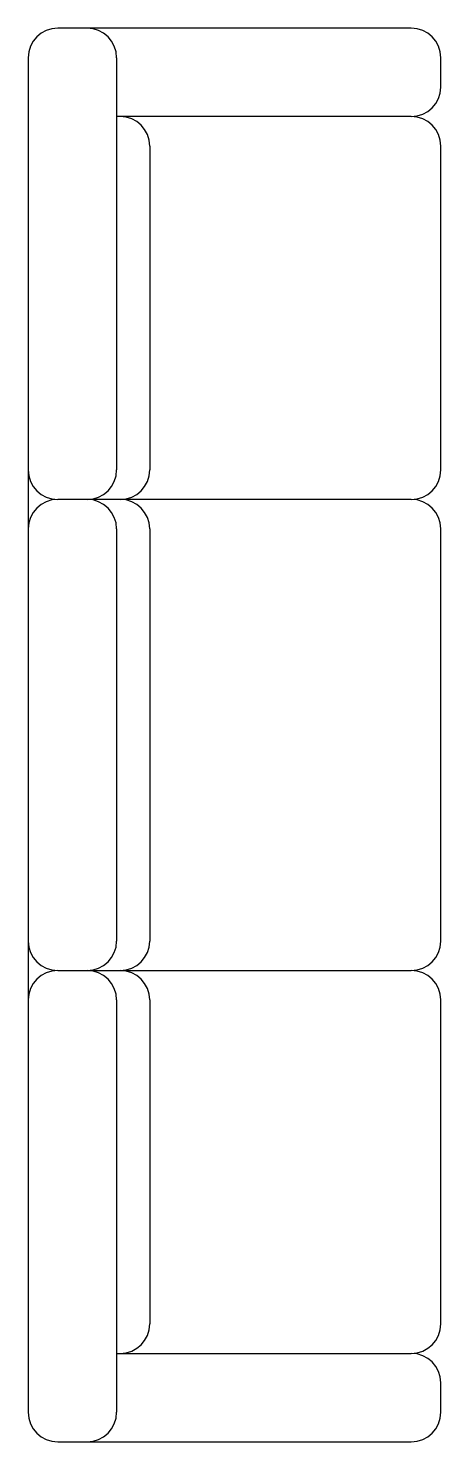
# Model space of a CAD drawing. Extents: x 60.81 to 61.51, y 51.99 to 54.39.
import ezdxf

# ---------------------------------------------------------------- set-up
doc = ezdxf.new("R2010")
doc.units = 0
doc.header["$MEASUREMENT"] = 0
doc.layers.add('MOBILIA', color=2, linetype='CONTINUOUS')
doc.layers.add('PISO', color=11, linetype='CONTINUOUS')

msp = doc.modelspace()

# ---------------------------------------------------------------- linework, layer by layer
at = {"layer": 'MOBILIA'}
for p, q in [((61.4649, 54.3865), (60.8649, 54.3865)), ((60.8149, 54.3365), (60.8149, 52.0365)), ((60.9649, 54.3365), (60.9649, 53.6365)), ((61.5149, 54.2865), (61.5149, 54.3365)), ((60.971, 54.2365), (60.9649, 54.2365)), ((61.4649, 54.2365), (60.9649, 54.2365)), ((61.5149, 53.6365), (61.5149, 54.1865)), ((61.4649, 53.5865), (60.8649, 53.5865)), ((60.9649, 53.5365), (60.9649, 52.8365)), ((61.5149, 52.8365), (61.5149, 53.5365)), ((60.8649, 52.7865), (61.4649, 52.7865)), ((60.9649, 52.7365), (60.9649, 52.0365)), ((61.5149, 52.1865), (61.5149, 52.7365)), ((60.9649, 52.1365), (60.971, 52.1365)), ((60.9649, 52.1365), (61.4649, 52.1365)), ((61.5149, 52.0365), (61.5149, 52.0865)), ((60.8649, 51.9865), (61.4649, 51.9865))]:
    msp.add_line(p, q, dxfattribs=at)
for centre, start, end in [((60.8649, 54.3365), 90, 180), ((60.9149, 54.3365), 360, 90), ((61.4649, 54.3365), 0, 90), ((61.4649, 54.2865), 270, 360), ((61.4649, 54.1865), 0, 90), ((60.8649, 53.6365), 180, 270), ((60.9149, 53.6365), 270, 360), ((61.4649, 53.6365), 270, 360), ((60.8649, 53.5365), 90, 180), ((60.9149, 53.5365), 0, 90), ((61.4649, 53.5365), 360, 90), ((60.8649, 52.8365), 180, 270), ((60.9149, 52.8365), 270, 0), ((61.4649, 52.8365), 270, 360), ((60.8649, 52.7365), 90, 180), ((60.9149, 52.7365), 360, 90), ((61.4649, 52.7365), 360, 90), ((61.4649, 52.1865), 270, 360), ((61.4649, 52.0865), 360, 90), ((60.8649, 52.0365), 180, 270), ((60.9149, 52.0365), 270, 0), ((61.4649, 52.0365), 270, 0)]:
    msp.add_arc(centre, 0.05, start, end, dxfattribs=at)
at = {"layer": 'PISO', "linetype": 'CONTINUOUS'}
for p, q in [((61.021, 54.1865), (61.021, 53.6365)), ((61.021, 53.5365), (61.021, 52.8365)), ((61.021, 52.7365), (61.021, 52.1865))]:
    msp.add_line(p, q, dxfattribs=at)
for centre, start, end in [((60.971, 54.1865), 360, 90), ((60.971, 53.6365), 270, 360), ((60.971, 53.5365), 0, 90), ((60.971, 52.8365), 270, 0), ((60.971, 52.7365), 360, 90), ((60.971, 52.1865), 270, 0)]:
    msp.add_arc(centre, 0.05, start, end, dxfattribs=at)

doc.saveas('drawing.dxf')
